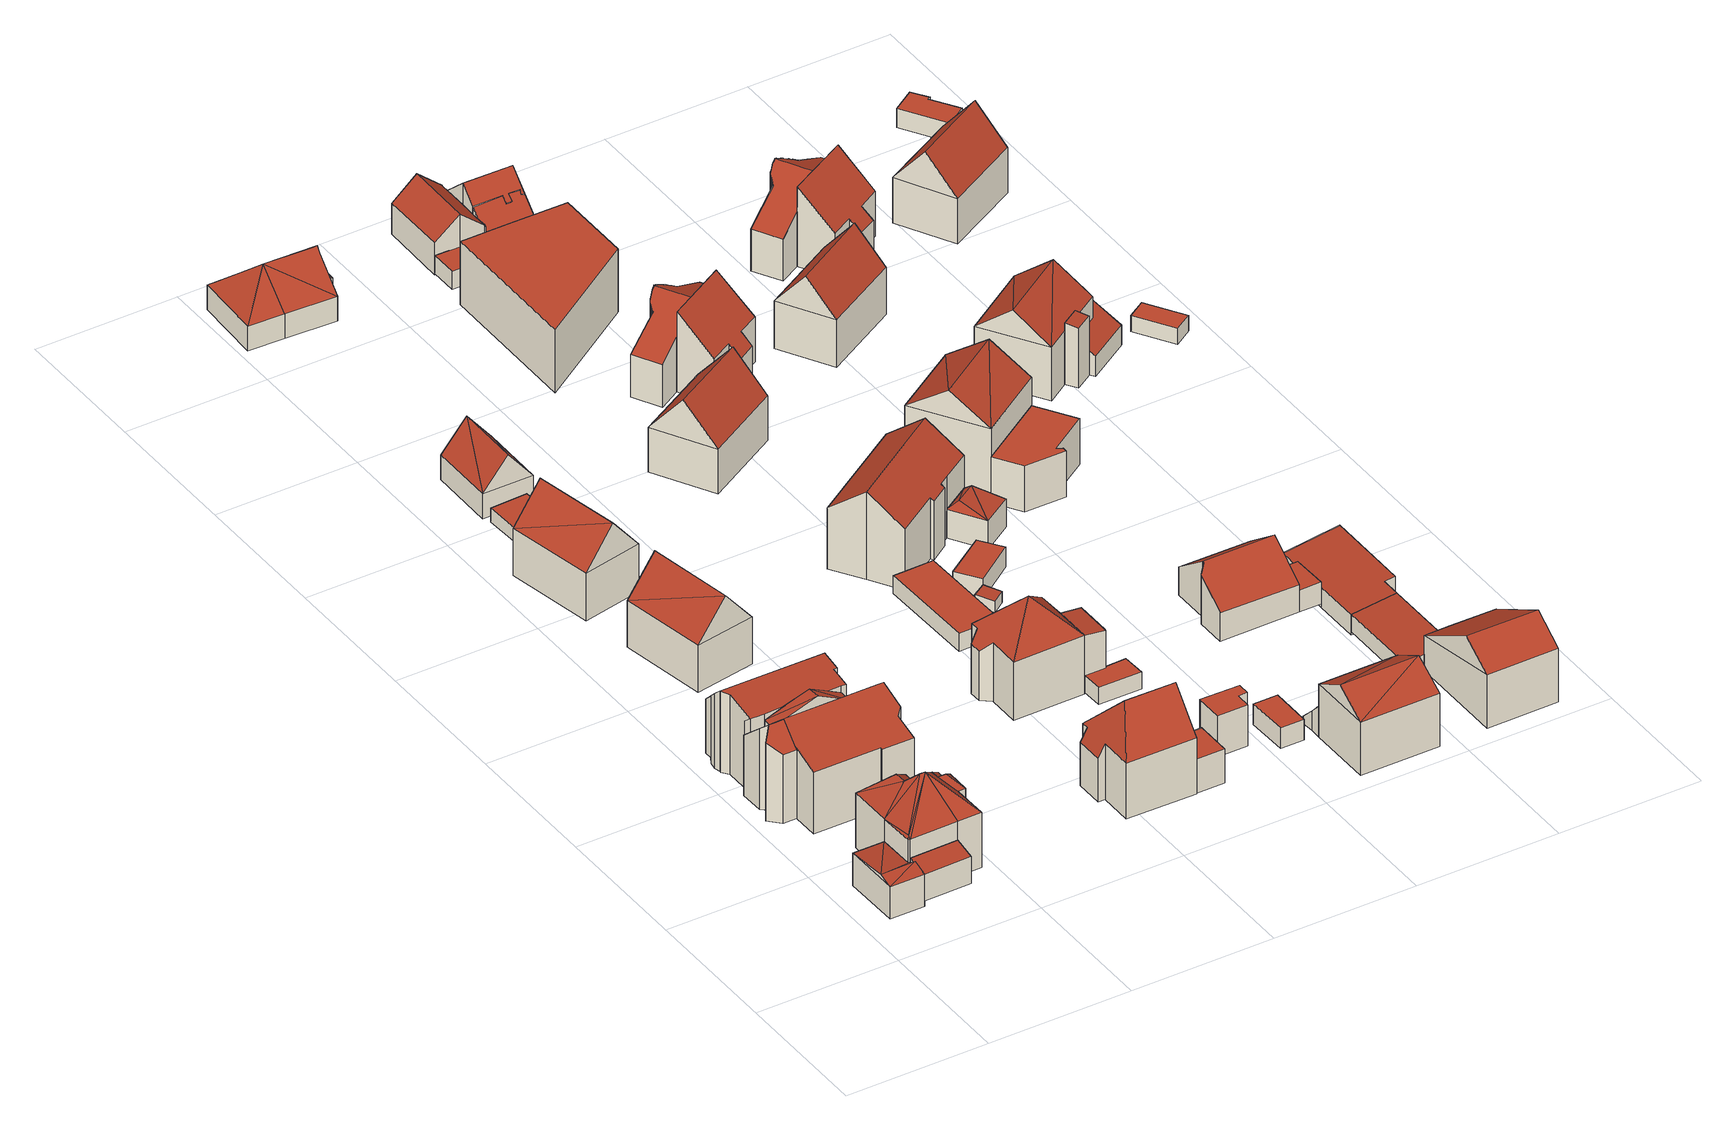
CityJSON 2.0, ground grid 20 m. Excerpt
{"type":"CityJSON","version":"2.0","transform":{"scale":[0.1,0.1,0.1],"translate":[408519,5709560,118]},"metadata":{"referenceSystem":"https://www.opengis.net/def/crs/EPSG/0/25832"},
"CityObjects":{
"building1":{"type":"Building","attributes":{"Gemeindeschluessel":"05978036","Geometrietyp2DReferenz":"3000","function":"51009_1610","roofType":"2100","measuredHeight":4.51},"geometry":[{"type":"MultiSurface","lod":"2","boundaries":[[[0,1,2,3]],[[1,4,5,2]],[[4,6,7,5]],[[6,0,3,7]],[[6,4,1,0]],[[3,2,5,7]]],"semantics":{"surfaces":[{"type":"WallSurface"},{"type":"RoofSurface"},{"type":"GroundSurface"}],"values":[0,0,0,0,1,2]}}]},
"building2":{"type":"Building","attributes":{"Gemeindeschluessel":"05978036","Geometrietyp2DReferenz":"3000","function":"31001_1000"},"children":["building2-1","building2-2"]},
"building2-1":{"type":"BuildingPart","attributes":{"roofType":"5000","measuredHeight":5.38},"parents":["building2"],"geometry":[{"type":"MultiSurface","lod":"2","boundaries":[[[8,9,10,11]],[[12,4,13,14]],[[4,15,16,13]],[[15,8,11,16]],[[17,15,4]],[[15,17,18]],[[19,17,12]],[[19,18,17]],[[9,18,19]],[[18,9,8]],[[4,12,17]],[[8,15,18]],[[11,10,20,14,13,16]],[[20,10,9,19]],[[14,20,19,12]]],"semantics":{"surfaces":[{"type":"WallSurface"},{"type":"RoofSurface"},{"type":"GroundSurface"},{"type":"ClosureSurface"}],"values":[0,0,0,0,1,1,1,1,1,1,0,0,2,3,3]}}]},
"building2-2":{"type":"BuildingPart","attributes":{"roofType":"5000","measuredHeight":12.9},"parents":["building2"],"geometry":[{"type":"MultiSurface","lod":"2","boundaries":[[[21,22,23,10,9]],[[22,24,25,23]],[[24,26,27,25]],[[26,28,29,27]],[[28,30,31,29]],[[30,32,33,31]],[[32,34,35,33]],[[34,36,37,35]],[[36,38,39,37]],[[38,40,41,39]],[[40,42,12,14,41]],[[43,44,45]],[[42,44,43]],[[40,44,42]],[[44,40,38]],[[46,44,38,36]],[[47,48,49,46,36,34]],[[47,34,32]],[[48,47,32,30]],[[49,48,30,28]],[[50,45,44,46,49,28,26]],[[51,50,26,24]],[[51,24,22]],[[22,50,51]],[[21,50,22]],[[21,45,50]],[[21,43,45]],[[43,21,52]],[[43,52,42]],[[20,10,23,25,27,29,31,33,35,37,39,41,14]],[[9,19,52,21]],[[9,10,20,19]],[[19,12,42,52]],[[19,20,14,12]]],"semantics":{"surfaces":[{"type":"WallSurface"},{"type":"RoofSurface"},{"type":"GroundSurface"},{"type":"ClosureSurface"}],"values":[0,0,0,0,0,0,0,0,0,0,0,1,1,1,1,1,1,1,1,1,1,1,1,1,1,1,1,1,1,2,0,3,0,3]}}]},
"building3":{"type":"Building","attributes":{"Gemeindeschluessel":"05978036","Geometrietyp2DReferenz":"3000","function":"31001_1000"},"children":["building3-1","building3-2","building3-3","building3-4"]},
"building3-1":{"type":"BuildingPart","attributes":{"roofType":"3100","measuredHeight":11.84},"parents":["building3"],"geometry":[{"type":"MultiSurface","lod":"2","boundaries":[[[53,54,55,56]],[[54,57,55]],[[58,59,60,61,62]],[[59,63,64,60]],[[63,65,66,64]],[[65,67,68,66]],[[67,69,70,68]],[[69,71,72,70]],[[71,73,74,72]],[[73,75,76,74]],[[75,77,78,76]],[[77,79,80,78]],[[79,81,82,80]],[[81,83,84,82]],[[83,85,86,84]],[[85,87,88,86]],[[87,89,90,88]],[[89,91,92,90]],[[91,93,94,92]],[[93,53,56,94]],[[89,87,85,83,81,79,77,75,73,71,69,67]],[[67,65,63,59,58,95,96,97,54,53,93,91,89]],[[56,55,98,61,60,64,66,68,70,72,74,76,78,80,82,84,86,88,90,92,94]],[[99,96,95]],[[97,57,54]],[[99,100,98,55,57]],[[99,57,97,96]],[[62,100,99,95,58]],[[61,98,100,62]]],"semantics":{"surfaces":[{"type":"WallSurface"},{"type":"RoofSurface"},{"type":"GroundSurface"},{"type":"ClosureSurface"}],"values":[0,0,0,0,0,0,0,0,0,0,0,0,0,0,0,0,0,0,0,0,1,1,2,0,0,3,3,0,3]}}]},
"building3-2":{"type":"BuildingPart","attributes":{"roofType":"5000","measuredHeight":12.72},"parents":["building3"],"geometry":[{"type":"MultiSurface","lod":"2","boundaries":[[[101,102,103,104]],[[102,105,106,103]],[[105,107,108,106]],[[107,109,110,108]],[[109,111,112,110]],[[102,101,113,114,115,105]],[[114,116,117,118,119,100,62,111,109,107,115]],[[107,105,115]],[[112,61,98,120,121,104,103,106,108,110]],[[61,112,111,62]],[[98,61,62,100]],[[104,121,122,101]],[[121,120,123,122]],[[120,98,100,123]],[[114,113,116]],[[118,124,119]],[[116,113,101,122,117]],[[117,122,123,124,118]],[[119,124,123,100]]],"semantics":{"surfaces":[{"type":"WallSurface"},{"type":"RoofSurface"},{"type":"GroundSurface"},{"type":"ClosureSurface"}],"values":[0,0,0,0,0,1,1,0,2,0,3,3,3,3,0,0,3,3,3]}}]},
"building3-3":{"type":"BuildingPart","attributes":{"roofType":"3100","measuredHeight":11.73},"parents":["building3"],"geometry":[{"type":"MultiSurface","lod":"2","boundaries":[[[125,126,127,128]],[[126,129,130,127]],[[129,131,132,130]],[[131,133,134,132]],[[133,135,136,134]],[[135,137,138,136]],[[137,139,140,138]],[[139,141,101,104,140]],[[142,125,128,143,144]],[[145,116,113,141,139,137,135,133,131,129,126]],[[126,125,142,146,147,148,145]],[[128,127,130,132,134,136,138,140,104,121,120,143]],[[117,116,145]],[[113,101,141]],[[121,104,101,122]],[[122,101,113,116,117]],[[148,118,117,145]],[[123,120,121,122]],[[118,124,123,122,117]],[[142,144,146]],[[147,124,118,148]],[[144,143,120,123,124]],[[144,124,147,146]]],"semantics":{"surfaces":[{"type":"WallSurface"},{"type":"RoofSurface"},{"type":"GroundSurface"},{"type":"ClosureSurface"}],"values":[0,0,0,0,0,0,0,0,0,1,1,2,0,0,3,3,0,3,3,0,0,3,3]}}]},
"building3-4":{"type":"BuildingPart","attributes":{"roofType":"3100","measuredHeight":12.15},"parents":["building3"],"geometry":[{"type":"MultiSurface","lod":"2","boundaries":[[[57,144,143,55]],[[144,57,97,149]],[[149,150,146,144]],[[149,96,99,150]],[[150,99,119,124,147]],[[143,120,98,55]],[[120,143,144,124,123]],[[100,119,99]],[[120,123,100,98]],[[100,123,124,119]],[[55,98,100,99,57]],[[149,97,96]],[[96,97,57,99]],[[146,150,147]],[[144,146,147,124]]],"semantics":{"surfaces":[{"type":"WallSurface"},{"type":"RoofSurface"},{"type":"GroundSurface"},{"type":"ClosureSurface"}],"values":[0,1,1,1,1,2,3,0,3,3,3,0,3,0,3]}}]},
"building4":{"type":"Building","attributes":{"Gemeindeschluessel":"05978036","Geometrietyp2DReferenz":"3000","function":"31001_1000","roofType":"3100","measuredHeight":12.02},"geometry":[{"type":"MultiSurface","lod":"2","boundaries":[[[151,152,153,154]],[[152,155,156,153]],[[155,157,158,156]],[[157,151,154,158]],[[155,152,159]],[[151,157,160]],[[160,152,151]],[[152,160,159]],[[157,159,160]],[[159,157,155]],[[154,153,156,158]]],"semantics":{"surfaces":[{"type":"WallSurface"},{"type":"RoofSurface"},{"type":"GroundSurface"}],"values":[0,0,0,0,0,0,1,1,1,1,2]}}]},
"building5":{"type":"Building","attributes":{"Gemeindeschluessel":"05978036","Geometrietyp2DReferenz":"3000","function":"31001_1000","roofType":"3100","measuredHeight":12.16},"geometry":[{"type":"MultiSurface","lod":"2","boundaries":[[[161,162,163,164]],[[162,165,166,163]],[[165,167,168,166]],[[167,161,164,168]],[[165,162,169]],[[161,167,170]],[[170,162,161]],[[162,170,169]],[[167,169,170]],[[169,167,165]],[[164,163,166,168]]],"semantics":{"surfaces":[{"type":"WallSurface"},{"type":"RoofSurface"},{"type":"GroundSurface"}],"values":[0,0,0,0,0,0,1,1,1,1,2]}}]},
"building6":{"type":"Building","attributes":{"Gemeindeschluessel":"05978036","Geometrietyp2DReferenz":"3000","function":"31001_2460","roofType":"1000","measuredHeight":2.05},"geometry":[{"type":"MultiSurface","lod":"2","boundaries":[[[171,172,173,174]],[[172,175,176,173]],[[175,177,178,176]],[[177,171,174,178]],[[177,175,172,171]],[[174,173,176,178]]],"semantics":{"surfaces":[{"type":"WallSurface"},{"type":"RoofSurface"},{"type":"GroundSurface"}],"values":[0,0,0,0,1,2]}}]},
"building7":{"type":"Building","attributes":{"Gemeindeschluessel":"05978036","Geometrietyp2DReferenz":"3000","function":"31001_1000","roofType":"3100","measuredHeight":7.94},"geometry":[{"type":"MultiSurface","lod":"2","boundaries":[[[179,180,181,182]],[[180,183,184,181]],[[183,185,186,184]],[[185,179,182,186]],[[183,180,187]],[[179,185,188]],[[187,179,188]],[[179,187,180]],[[183,188,185]],[[188,183,187]],[[182,181,184,186]]],"semantics":{"surfaces":[{"type":"WallSurface"},{"type":"RoofSurface"},{"type":"GroundSurface"}],"values":[0,0,0,0,0,0,1,1,1,1,2]}}]},
"building8":{"type":"Building","attributes":{"Gemeindeschluessel":"05978036","Geometrietyp2DReferenz":"3000","function":"31001_1000"},"children":["building8-1","building8-2"]},
"building8-1":{"type":"BuildingPart","attributes":{"roofType":"5000","measuredHeight":1.17},"parents":["building8"],"geometry":[{"type":"MultiSurface","lod":"2","boundaries":[[[189,190,191,192]],[[190,193,194,191]],[[195,189,192,196]],[[193,190,197]],[[190,189,198,197]],[[189,195,198]],[[195,193,197,198]],[[192,191,194,196]],[[196,194,193,195]]],"semantics":{"surfaces":[{"type":"WallSurface"},{"type":"RoofSurface"},{"type":"GroundSurface"},{"type":"ClosureSurface"}],"values":[0,0,0,1,1,1,1,2,3]}}]},
"building8-2":{"type":"BuildingPart","attributes":{"roofType":"5000","measuredHeight":13.32},"parents":["building8"],"geometry":[{"type":"MultiSurface","lod":"2","boundaries":[[[199,194,193]],[[199,200,201,194]],[[200,202,203,201]],[[202,204,205,203]],[[204,206,207,205]],[[206,208,209,207]],[[208,210,211,209]],[[210,212,213,211]],[[212,214,215,213]],[[214,216,217,215]],[[216,218,219,217]],[[218,220,221,219]],[[220,222,223,221]],[[222,224,225,223]],[[224,226,227,225]],[[226,228,229,227]],[[228,230,195,196,229]],[[224,222,220,218,216,214,231]],[[214,212,210,208,231]],[[208,206,204,202,200,199,230,228,226,224,231]],[[196,194,201,203,205,207,209,211,213,215,217,219,221,223,225,227,229]],[[193,195,230,199]],[[193,194,196,195]]],"semantics":{"surfaces":[{"type":"WallSurface"},{"type":"RoofSurface"},{"type":"GroundSurface"},{"type":"ClosureSurface"}],"values":[0,0,0,0,0,0,0,0,0,0,0,0,0,0,0,0,0,1,1,1,2,0,3]}}]},
"building9":{"type":"Building","attributes":{"Gemeindeschluessel":"05978036","Geometrietyp2DReferenz":"3000","function":"31001_1000"},"children":["building9-1","building9-2"]},
"building9-1":{"type":"BuildingPart","attributes":{"roofType":"1000","measuredHeight":3.18},"parents":["building9"],"geometry":[{"type":"MultiSurface","lod":"2","boundaries":[[[232,233,234,235]],[[236,237,238,239]],[[237,232,235,238]],[[237,236,233,232]],[[235,234,239,238]],[[239,234,233,236]]],"semantics":{"surfaces":[{"type":"WallSurface"},{"type":"RoofSurface"},{"type":"GroundSurface"},{"type":"ClosureSurface"}],"values":[0,0,0,1,2,3]}}]},
"building9-2":{"type":"BuildingPart","attributes":{"roofType":"5000","measuredHeight":7.99},"parents":["building9"],"geometry":[{"type":"MultiSurface","lod":"2","boundaries":[[[240,241,242,243]],[[241,244,245,242]],[[244,246,247,245]],[[246,248,249,247]],[[248,250,251,249]],[[250,252,236,239,251]],[[253,254,255,234,233]],[[254,240,243,255]],[[256,257,250,248,258,259]],[[258,248,246]],[[258,246,244]],[[259,258,244,241]],[[254,260,256,259]],[[259,240,254]],[[240,259,241]],[[252,257,256,260,253]],[[253,260,254]],[[250,257,252]],[[243,242,245,247,249,251,239,234,255]],[[233,236,252,253]],[[233,234,239,236]]],"semantics":{"surfaces":[{"type":"WallSurface"},{"type":"RoofSurface"},{"type":"GroundSurface"},{"type":"ClosureSurface"}],"values":[0,0,0,0,0,0,0,0,1,1,1,1,1,1,1,0,0,0,2,0,3]}}]},
"building10":{"type":"Building","attributes":{"Gemeindeschluessel":"05978036","Geometrietyp2DReferenz":"3000","function":"31001_2460","roofType":"1000","measuredHeight":5.03},"geometry":[{"type":"MultiSurface","lod":"2","boundaries":[[[261,262,263,264]],[[262,265,266,263]],[[265,267,268,266]],[[267,269,270,268]],[[269,261,264,270]],[[269,267,265,262,261]],[[264,263,266,268,270]]],"semantics":{"surfaces":[{"type":"WallSurface"},{"type":"RoofSurface"},{"type":"GroundSurface"}],"values":[0,0,0,0,0,1,2]}}]},
"building11":{"type":"Building","attributes":{"Gemeindeschluessel":"05978036","Geometrietyp2DReferenz":"3000","function":"31001_1000"},"children":["building11-1","building11-2"]},
"building11-1":{"type":"BuildingPart","attributes":{"roofType":"2100","measuredHeight":8.48},"parents":["building11"],"geometry":[{"type":"MultiSurface","lod":"2","boundaries":[[[271,272,273,274]],[[272,275,276,273]],[[275,277,278,276]],[[277,279,280,278]],[[277,275,272,271,279]],[[280,274,273,276,278]],[[274,280,279,271]]],"semantics":{"surfaces":[{"type":"WallSurface"},{"type":"RoofSurface"},{"type":"GroundSurface"},{"type":"ClosureSurface"}],"values":[0,0,0,0,1,2,3]}}]},
"building11-2":{"type":"BuildingPart","attributes":{"roofType":"4000","measuredHeight":13.41},"parents":["building11"],"geometry":[{"type":"MultiSurface","lod":"2","boundaries":[[[281,282,283,284]],[[282,285,286,283]],[[285,287,288,286]],[[287,289,290,288]],[[289,291,292,290]],[[291,293,294,292]],[[293,295,296,294]],[[295,297,298,296]],[[297,299,300,298]],[[299,271,274,300]],[[301,302,280,279]],[[301,281,284,302]],[[289,287,285,282,281,301,303]],[[299,297,295,293,291,289,303]],[[279,271,299,303]],[[301,279,303]],[[284,283,286,288,290,292,294,296,298,300,274,280,302]],[[279,280,274,271]]],"semantics":{"surfaces":[{"type":"WallSurface"},{"type":"RoofSurface"},{"type":"GroundSurface"},{"type":"ClosureSurface"}],"values":[0,0,0,0,0,0,0,0,0,0,0,0,1,1,1,1,2,3]}}]},
"building12":{"type":"Building","attributes":{"Gemeindeschluessel":"05978036","Geometrietyp2DReferenz":"3000","function":"31001_2460","roofType":"1000","measuredHeight":2.65},"geometry":[{"type":"MultiSurface","lod":"2","boundaries":[[[304,305,306,307]],[[305,308,309,306]],[[308,310,311,309]],[[310,312,313,311]],[[312,304,307,313]],[[312,310,308,305,304]],[[307,306,309,311,313]]],"semantics":{"surfaces":[{"type":"WallSurface"},{"type":"RoofSurface"},{"type":"GroundSurface"}],"values":[0,0,0,0,0,1,2]}}]},
"building13":{"type":"Building","attributes":{"Gemeindeschluessel":"05978036","Geometrietyp2DReferenz":"3000","function":"31001_2460","roofType":"1000","measuredHeight":2.51},"geometry":[{"type":"MultiSurface","lod":"2","boundaries":[[[314,315,316,317]],[[315,318,319,316]],[[318,320,321,319]],[[320,322,323,321]],[[322,324,325,323]],[[324,314,317,325]],[[324,322,320,318,315,314]],[[317,316,319,321,323,325]]],"semantics":{"surfaces":[{"type":"WallSurface"},{"type":"RoofSurface"},{"type":"GroundSurface"}],"values":[0,0,0,0,0,0,1,2]}}]},
"building14":{"type":"Building","attributes":{"Gemeindeschluessel":"05978036","Geometrietyp2DReferenz":"3000","function":"31001_9998","roofType":"9999","measuredHeight":6},"geometry":[{"type":"MultiSurface","lod":"2","boundaries":[[[326,327,328,329,330,331]],[[331,330,332,333]],[[330,329,334,332]],[[329,328,335,334]],[[328,327,336,335]],[[327,326,337,336]],[[326,331,333,337]],[[333,332,334,335,336,337]]],"semantics":{"surfaces":[{"type":"RoofSurface"},{"type":"WallSurface"},{"type":"GroundSurface"}],"values":[0,1,1,1,1,1,1,2]}}]},
"building15":{"type":"Building","attributes":{"Gemeindeschluessel":"05978036","Geometrietyp2DReferenz":"3000","function":"31001_1000","roofType":"3100","measuredHeight":12.14},"geometry":[{"type":"MultiSurface","lod":"2","boundaries":[[[338,339,340,341]],[[339,342,343,340]],[[342,344,345,343]],[[344,338,341,345]],[[342,339,346]],[[338,344,347]],[[339,338,347,346]],[[344,342,346,347]],[[341,340,343,345]]],"semantics":{"surfaces":[{"type":"WallSurface"},{"type":"RoofSurface"},{"type":"GroundSurface"}],"values":[0,0,0,0,0,0,1,1,2]}}]},
"building16":{"type":"Building","attributes":{"Gemeindeschluessel":"05978036","Geometrietyp2DReferenz":"3000","function":"31001_9998","roofType":"2100","measuredHeight":1.99},"geometry":[{"type":"MultiSurface","lod":"2","boundaries":[[[348,349,350,351]],[[349,352,353,350]],[[352,354,355,353]],[[354,348,351,355]],[[354,352,349,348]],[[351,350,353,355]]],"semantics":{"surfaces":[{"type":"WallSurface"},{"type":"RoofSurface"},{"type":"GroundSurface"}],"values":[0,0,0,0,1,2]}}]},
"building17":{"type":"Building","attributes":{"Gemeindeschluessel":"05978036","Geometrietyp2DReferenz":"3000","function":"31001_2460","roofType":"1000","measuredHeight":2.97},"geometry":[{"type":"MultiSurface","lod":"2","boundaries":[[[356,357,358,359]],[[357,360,361,358]],[[360,362,363,361]],[[362,356,359,363]],[[362,360,357,356]],[[359,358,361,363]]],"semantics":{"surfaces":[{"type":"WallSurface"},{"type":"RoofSurface"},{"type":"GroundSurface"}],"values":[0,0,0,0,1,2]}}]},
"building18":{"type":"Building","attributes":{"Gemeindeschluessel":"05978036","Geometrietyp2DReferenz":"3000","function":"31001_9998","roofType":"1000","measuredHeight":2.94},"geometry":[{"type":"MultiSurface","lod":"2","boundaries":[[[364,365,366,367]],[[365,368,369,366]],[[368,370,371,369]],[[370,364,367,371]],[[370,368,365,364]],[[367,366,369,371]]],"semantics":{"surfaces":[{"type":"WallSurface"},{"type":"RoofSurface"},{"type":"GroundSurface"}],"values":[0,0,0,0,1,2]}}]},
"building19":{"type":"Building","attributes":{"Gemeindeschluessel":"05978036","Geometrietyp2DReferenz":"3000","function":"31001_1000"},"children":["building19-1","building19-2"]},
"building19-1":{"type":"BuildingPart","attributes":{"roofType":"5000","measuredHeight":4.8},"parents":["building19"],"geometry":[{"type":"MultiSurface","lod":"2","boundaries":[[[372,373,374,375]],[[373,376,377,374]],[[378,372,375,379]],[[376,373,380]],[[372,378,381]],[[381,373,372]],[[373,381,380]],[[378,380,381]],[[380,378,376]],[[375,374,377,379]],[[379,377,376,378]]],"semantics":{"surfaces":[{"type":"WallSurface"},{"type":"RoofSurface"},{"type":"GroundSurface"},{"type":"ClosureSurface"}],"values":[0,0,0,1,0,1,1,1,1,2,3]}}]},
"building19-2":{"type":"BuildingPart","attributes":{"roofType":"3100","measuredHeight":12.83},"parents":["building19"],"geometry":[{"type":"MultiSurface","lod":"2","boundaries":[[[382,383,384,385]],[[383,386,387,384]],[[386,388,389,387]],[[388,390,391,389]],[[390,392,393,391]],[[392,394,395,393]],[[394,396,397,395]],[[396,398,399,397]],[[398,400,378,379,399]],[[401,382,385,377,376]],[[398,396,394,392]],[[392,390,388,386,383,382,401,400,398]],[[385,384,387,389,391,393,395,397,399,379,377]],[[376,378,400,401]],[[376,377,379,378]]],"semantics":{"surfaces":[{"type":"WallSurface"},{"type":"RoofSurface"},{"type":"GroundSurface"},{"type":"ClosureSurface"}],"values":[0,0,0,0,0,0,0,0,0,0,1,1,2,0,3]}}]},
"building20":{"type":"Building","attributes":{"Gemeindeschluessel":"05978036","Geometrietyp2DReferenz":"3000","function":"31001_1000","roofType":"1000","measuredHeight":9.2},"geometry":[{"type":"MultiSurface","lod":"2","boundaries":[[[402,403,404,405]],[[403,406,407,404]],[[406,408,409,407]],[[408,410,411,409]],[[410,402,405,411]],[[410,408,406,403,402]],[[405,404,407,409,411]]],"semantics":{"surfaces":[{"type":"WallSurface"},{"type":"RoofSurface"},{"type":"GroundSurface"}],"values":[0,0,0,0,0,1,2]}}]},
"building21":{"type":"Building","attributes":{"Gemeindeschluessel":"05978036","Geometrietyp2DReferenz":"3000","function":"31001_1000"},"children":["building21-1","building21-2"]},
"building21-1":{"type":"BuildingPart","attributes":{"roofType":"2100","measuredHeight":4.56},"parents":["building21"],"geometry":[{"type":"MultiSurface","lod":"2","boundaries":[[[412,413,414,415]],[[413,416,417,414]],[[416,418,419,417]],[[418,420,421,419]],[[420,422,423,421]],[[422,420,418,416,413,412]],[[415,414,417,419,421,423]],[[415,423,422,412]]],"semantics":{"surfaces":[{"type":"WallSurface"},{"type":"RoofSurface"},{"type":"GroundSurface"},{"type":"ClosureSurface"}],"values":[0,0,0,0,0,1,2,3]}}]},
"building21-2":{"type":"BuildingPart","attributes":{"roofType":"3100","measuredHeight":10.4},"parents":["building21"],"geometry":[{"type":"MultiSurface","lod":"2","boundaries":[[[424,425,412,415,426]],[[427,428,429,423,422]],[[428,430,431,429]],[[430,424,426,431]],[[432,424,430]],[[424,432,433]],[[428,433,432]],[[433,428,427,425]],[[428,432,430]],[[424,433,425]],[[426,415,423,429,431]],[[422,412,425,427]],[[422,423,415,412]]],"semantics":{"surfaces":[{"type":"WallSurface"},{"type":"RoofSurface"},{"type":"GroundSurface"},{"type":"ClosureSurface"}],"values":[0,0,0,0,1,1,1,1,0,0,2,0,3]}}]},
"building22":{"type":"Building","attributes":{"Gemeindeschluessel":"05978036","Geometrietyp2DReferenz":"3000","function":"31001_2460","roofType":"1000","measuredHeight":2.59},"geometry":[{"type":"MultiSurface","lod":"2","boundaries":[[[434,435,436,437]],[[435,438,439,436]],[[438,440,441,439]],[[440,434,437,441]],[[440,438,435,434]],[[437,436,439,441]]],"semantics":{"surfaces":[{"type":"WallSurface"},{"type":"RoofSurface"},{"type":"GroundSurface"}],"values":[0,0,0,0,1,2]}}]},
"building23":{"type":"Building","attributes":{"Gemeindeschluessel":"05978036","Geometrietyp2DReferenz":"3000","function":"31001_1000"},"children":["building23-1","building23-2"]},
"building23-1":{"type":"BuildingPart","attributes":{"roofType":"2100","measuredHeight":11.68},"parents":["building23"],"geometry":[{"type":"MultiSurface","lod":"2","boundaries":[[[442,443,444,445,446]],[[443,447,448,444]],[[447,449,450,448]],[[449,451,452,450]],[[451,453,454,452]],[[453,455,456,454]],[[455,457,458,459,456]],[[455,453,451,449,447,443,442,457]],[[459,460,445,444,448,450,452,454,456]],[[442,446,461,458,457]],[[446,445,460,461]],[[461,460,459,458]]],"semantics":{"surfaces":[{"type":"WallSurface"},{"type":"RoofSurface"},{"type":"GroundSurface"},{"type":"ClosureSurface"}],"values":[0,0,0,0,0,0,0,1,2,0,3,3]}}]},
"building23-2":{"type":"BuildingPart","attributes":{"roofType":"3100","measuredHeight":10.49},"parents":["building23"],"geometry":[{"type":"MultiSurface","lod":"2","boundaries":[[[462,463,464,465]],[[463,466,467,464]],[[466,468,469,467]],[[468,470,471,469]],[[470,472,473,471]],[[472,474,475,473]],[[474,476,477,475]],[[476,478,479,477]],[[478,480,481,479]],[[480,482,483,481]],[[482,484,485,483]],[[484,486,487,485]],[[486,488,489,487]],[[488,490,491,489]],[[490,492,493,491]],[[492,494,495,493]],[[494,496,497,495]],[[496,498,499,497]],[[498,500,501,499]],[[500,502,503,501]],[[502,504,505,503]],[[504,506,507,505]],[[506,508,509,507]],[[508,510,511,509]],[[510,512,513,511]],[[512,514,515,513]],[[514,516,517,515]],[[516,518,519,517]],[[518,520,521,519]],[[520,446,445,521]],[[458,522,523,459]],[[522,462,465,523]],[[461,446,520,518,516,514,512,510,508,506,504,502,500,498,496,494,492,490]],[[490,488,486,484,482,480,478,476,474,472,470,468,466,463,462,522,458,461]],[[465,464,467,469,471,473,475,477,479,481,483,485,487,489,491,493,495,497,499,501,503,505,507,509,511,513,515,517,519,521,445,460,459,523]],[[460,445,446,461]],[[458,459,460,461]]],"semantics":{"surfaces":[{"type":"WallSurface"},{"type":"RoofSurface"},{"type":"GroundSurface"},{"type":"ClosureSurface"}],"values":[0,0,0,0,0,0,0,0,0,0,0,0,0,0,0,0,0,0,0,0,0,0,0,0,0,0,0,0,0,0,0,0,1,1,2,3,3]}}]},
"building24":{"type":"Building","attributes":{"Gemeindeschluessel":"05978036","Geometrietyp2DReferenz":"3000","function":"31001_1000"},"children":["building24-1","building24-2"]},
"building24-1":{"type":"BuildingPart","attributes":{"roofType":"3100","measuredHeight":7.49},"parents":["building24"],"geometry":[{"type":"MultiSurface","lod":"2","boundaries":[[[524,525,526,527]],[[525,528,529,526]],[[528,530,531,529]],[[530,532,533,531]],[[532,534,535,533]],[[534,536,537,535]],[[536,538,539,537]],[[538,540,541,539]],[[540,542,543,541]],[[542,544,545,546,543]],[[540,538,536,534]],[[534,532,530,528,525,524,547,548,544,542,540]],[[527,526,529,531,533,535,537,539,541,543,546,549]],[[545,544,548]],[[527,549,547,524]],[[549,546,545,548,547]]],"semantics":{"surfaces":[{"type":"WallSurface"},{"type":"RoofSurface"},{"type":"GroundSurface"},{"type":"ClosureSurface"}],"values":[0,0,0,0,0,0,0,0,0,0,1,1,2,0,3,3]}}]},
"building24-2":{"type":"BuildingPart","attributes":{"roofType":"3100","measuredHeight":7.68},"parents":["building24"],"geometry":[{"type":"MultiSurface","lod":"2","boundaries":[[[550,551,552,553]],[[551,554,555,552]],[[554,556,557,555]],[[556,558,559,557]],[[558,560,524,527,559]],[[545,561,562,546]],[[561,563,564,562]],[[563,565,566,564]],[[565,567,568,566]],[[567,550,553,568]],[[563,561,545,548,569]],[[569,560,558,556,554,551,550,567,565,563]],[[553,552,555,557,559,527,549,546,562,564,566,568]],[[547,524,560,569]],[[549,527,524,547]],[[548,547,569]],[[549,547,548,545,546]]],"semantics":{"surfaces":[{"type":"WallSurface"},{"type":"RoofSurface"},{"type":"GroundSurface"},{"type":"ClosureSurface"}],"values":[0,0,0,0,0,0,0,0,0,0,1,1,2,0,3,0,3]}}]},
"building25":{"type":"Building","attributes":{"Gemeindeschluessel":"05978036","Geometrietyp2DReferenz":"3000","function":"51009_1610","roofType":"2100","measuredHeight":5.22},"geometry":[{"type":"MultiSurface","lod":"2","boundaries":[[[560,558,570,571]],[[558,556,572,570]],[[556,554,573,572]],[[554,551,574,573]],[[551,550,575,574]],[[550,567,576,575]],[[567,565,577,576]],[[565,578,579,577]],[[578,580,581,579]],[[580,582,583,581]],[[582,584,585,583]],[[584,560,571,585]],[[584,582,580,578,565,567,550,551,554,556,558,560]],[[571,570,572,573,574,575,576,577,579,581,583,585]]],"semantics":{"surfaces":[{"type":"WallSurface"},{"type":"RoofSurface"},{"type":"GroundSurface"}],"values":[0,0,0,0,0,0,0,0,0,0,0,0,1,2]}}]},
"building26":{"type":"Building","attributes":{"Gemeindeschluessel":"05978036","Geometrietyp2DReferenz":"3000","function":"31001_1000"},"children":["building26-1","building26-2"]},
"building26-1":{"type":"BuildingPart","attributes":{"roofType":"3100","measuredHeight":8.08},"parents":["building26"],"geometry":[{"type":"MultiSurface","lod":"2","boundaries":[[[586,587,588,589,590]],[[591,592,593,594,595]],[[592,596,597,593]],[[596,598,599,597]],[[598,600,601,599]],[[600,602,603,601]],[[602,604,605,603]],[[604,586,590,605]],[[600,598,596,592,591,587,586]],[[586,604,602,600]],[[590,589,594,593,597,599,601,603,605]],[[591,595,588,587]],[[595,594,589,588]]],"semantics":{"surfaces":[{"type":"WallSurface"},{"type":"RoofSurface"},{"type":"GroundSurface"},{"type":"ClosureSurface"}],"values":[0,0,0,0,0,0,0,0,1,1,2,0,3]}}]},
"building26-2":{"type":"BuildingPart","attributes":{"roofType":"1000","measuredHeight":3.25},"parents":["building26"],"geometry":[{"type":"MultiSurface","lod":"2","boundaries":[[[606,607,608,609]],[[607,595,594,608]],[[588,606,609,589]],[[588,595,607,606]],[[609,608,594,589]],[[589,594,595,588]]],"semantics":{"surfaces":[{"type":"WallSurface"},{"type":"RoofSurface"},{"type":"GroundSurface"},{"type":"ClosureSurface"}],"values":[0,0,0,1,2,3]}}]},
"building27":{"type":"Building","attributes":{"Gemeindeschluessel":"05978036","Geometrietyp2DReferenz":"3000","function":"31001_1000"},"children":["building27-1","building27-2"]},
"building27-1":{"type":"BuildingPart","attributes":{"roofType":"1000","measuredHeight":6.65},"parents":["building27"],"geometry":[{"type":"MultiSurface","lod":"2","boundaries":[[[610,611,612,613]],[[611,614,615,612]],[[614,616,617,615]],[[616,618,619,617]],[[618,620,621,619]],[[620,622,623,621]],[[622,620,618,616,614,611,610]],[[613,612,615,617,619,621,623]],[[613,623,622,610]]],"semantics":{"surfaces":[{"type":"WallSurface"},{"type":"RoofSurface"},{"type":"GroundSurface"},{"type":"ClosureSurface"}],"values":[0,0,0,0,0,0,1,2,3]}}]},
"building27-2":{"type":"BuildingPart","attributes":{"roofType":"3100","measuredHeight":14.68},"parents":["building27"],"geometry":[{"type":"MultiSurface","lod":"2","boundaries":[[[624,625,626,627]],[[625,628,610,613,626]],[[629,624,627,623,622]],[[628,625,630]],[[624,629,631]],[[625,631,630]],[[631,625,624]],[[630,629,628]],[[629,630,631]],[[627,626,613,623]],[[622,610,628,629]],[[622,623,613,610]]],"semantics":{"surfaces":[{"type":"WallSurface"},{"type":"RoofSurface"},{"type":"GroundSurface"},{"type":"ClosureSurface"}],"values":[0,0,0,0,0,1,1,1,1,2,0,3]}}]},
"building28":{"type":"Building","attributes":{"Gemeindeschluessel":"05978036","Geometrietyp2DReferenz":"3000","function":"31001_2000","roofType":"2100","measuredHeight":3.15},"geometry":[{"type":"MultiSurface","lod":"2","boundaries":[[[632,633,634,635]],[[633,636,637,634]],[[636,638,639,637]],[[638,640,641,639]],[[640,632,635,641]],[[640,638,636,633,632]],[[635,634,637,639,641]]],"semantics":{"surfaces":[{"type":"WallSurface"},{"type":"RoofSurface"},{"type":"GroundSurface"}],"values":[0,0,0,0,0,1,2]}}]},
"building29":{"type":"Building","attributes":{"Gemeindeschluessel":"05978036","Geometrietyp2DReferenz":"3000","function":"31001_1000","roofType":"3100","measuredHeight":10.57},"geometry":[{"type":"MultiSurface","lod":"2","boundaries":[[[642,643,644,645]],[[643,646,647,644]],[[646,648,649,647]],[[648,650,651,649]],[[650,642,645,651]],[[643,642,650,652,653]],[[648,646,653,652]],[[652,650,648]],[[643,653,646]],[[645,644,647,649,651]]],"semantics":{"surfaces":[{"type":"WallSurface"},{"type":"RoofSurface"},{"type":"GroundSurface"}],"values":[0,0,0,0,0,1,1,0,0,2]}}]},
"building30":{"type":"Building","attributes":{"Gemeindeschluessel":"05978036","Geometrietyp2DReferenz":"3000","function":"31001_1000","roofType":"3100","measuredHeight":11.89},"geometry":[{"type":"MultiSurface","lod":"2","boundaries":[[[654,655,656,657]],[[655,658,659,656]],[[658,660,661,659]],[[660,654,657,661]],[[658,655,662]],[[654,660,663]],[[655,654,663,662]],[[660,658,662,663]],[[657,656,659,661]]],"semantics":{"surfaces":[{"type":"WallSurface"},{"type":"RoofSurface"},{"type":"GroundSurface"}],"values":[0,0,0,0,0,0,1,1,2]}}]},
"building31":{"type":"Building","attributes":{"Gemeindeschluessel":"05978036","Geometrietyp2DReferenz":"3000","function":"31001_2000","roofType":"2100","measuredHeight":3.93},"geometry":[{"type":"MultiSurface","lod":"2","boundaries":[[[664,665,666,667]],[[665,668,669,666]],[[668,670,671,669]],[[670,672,673,671]],[[672,674,675,673]],[[674,636,676,675]],[[636,677,678,676]],[[677,664,667,678]],[[677,636,674,672,670,668,665,664]],[[667,666,669,671,673,675,676,678]]],"semantics":{"surfaces":[{"type":"WallSurface"},{"type":"RoofSurface"},{"type":"GroundSurface"}],"values":[0,0,0,0,0,0,0,0,1,2]}}]},
"building32":{"type":"Building","attributes":{"Gemeindeschluessel":"05978036","Geometrietyp2DReferenz":"3000","function":"31001_1000"},"children":["building32-1","building32-2"]},
"building32-1":{"type":"BuildingPart","attributes":{"roofType":"2100","measuredHeight":9},"parents":["building32"],"geometry":[{"type":"MultiSurface","lod":"2","boundaries":[[[679,680,681,682,683]],[[680,684,685,681]],[[684,686,687,688,685]],[[686,684,680,679]],[[682,681,685,688]],[[683,687,686,679]],[[683,682,688,687]]],"semantics":{"surfaces":[{"type":"WallSurface"},{"type":"RoofSurface"},{"type":"GroundSurface"},{"type":"ClosureSurface"}],"values":[0,0,0,1,2,0,3]}}]},
"building32-2":{"type":"BuildingPart","attributes":{"roofType":"3100","measuredHeight":11.7},"parents":["building32"],"geometry":[{"type":"MultiSurface","lod":"2","boundaries":[[[689,690,691,692]],[[690,693,694,691]],[[693,683,682,694]],[[687,695,696,688]],[[695,697,698,696]],[[697,689,692,698]],[[689,699,700]],[[699,689,697]],[[700,695,687,683,693,701]],[[695,700,699]],[[689,700,701,690]],[[690,701,693]],[[695,699,697]],[[692,691,694,682,688,696,698]],[[688,682,683,687]]],"semantics":{"surfaces":[{"type":"WallSurface"},{"type":"RoofSurface"},{"type":"GroundSurface"},{"type":"ClosureSurface"}],"values":[0,0,0,0,0,0,1,1,1,1,0,0,0,2,3]}}]},
"building33":{"type":"Building","attributes":{"Gemeindeschluessel":"05978036","Geometrietyp2DReferenz":"3000","function":"31001_1000"},"children":["building33-1","building33-2"]},
"building33-1":{"type":"BuildingPart","attributes":{"roofType":"2100","measuredHeight":11.62},"parents":["building33"],"geometry":[{"type":"MultiSurface","lod":"2","boundaries":[[[702,703,704,705]],[[703,706,707,704]],[[706,708,709,707]],[[708,710,711,709]],[[710,712,713,711]],[[712,714,715,713]],[[714,716,715]],[[717,702,705,718,719]],[[717,714,712,710,708,706,703,702]],[[705,704,707,709,711,713,715,720,718]],[[719,721,716,714,717]],[[719,718,720,721]],[[720,715,716,721]]],"semantics":{"surfaces":[{"type":"WallSurface"},{"type":"RoofSurface"},{"type":"GroundSurface"},{"type":"ClosureSurface"}],"values":[0,0,0,0,0,0,0,0,1,2,0,3,3]}}]},
"building33-2":{"type":"BuildingPart","attributes":{"roofType":"3100","measuredHeight":10.63},"parents":["building33"],"geometry":[{"type":"MultiSurface","lod":"2","boundaries":[[[722,723,724,725]],[[723,726,727,724]],[[726,728,729,727]],[[728,730,731,729]],[[730,732,733,731]],[[732,734,735,733]],[[734,736,737,735]],[[736,738,739,737]],[[738,740,741,739]],[[740,742,743,741]],[[742,744,745,743]],[[744,746,747,745]],[[746,748,749,747]],[[748,750,751,749]],[[750,752,753,751]],[[752,754,755,753]],[[754,756,757,755]],[[756,758,759,757]],[[758,760,761,759]],[[760,762,763,761]],[[762,764,765,763]],[[764,766,767,765]],[[766,768,769,767]],[[768,770,771,769]],[[770,772,773,771]],[[772,774,775,773]],[[774,776,777,775]],[[776,719,718,777]],[[716,778,779,715]],[[778,722,725,779]],[[721,719,776,774,772,770,768,766,764,762,760,758,756,754,752,750,748]],[[748,746,744,742,740,738,736,734,732,730,728,726,723,722,778,716,721]],[[725,724,727,729,731,733,735,737,739,741,743,745,747,749,751,753,755,757,759,761,763,765,767,769,771,773,775,777,718,720,715,779]],[[720,718,719,721]],[[720,721,716,715]]],"semantics":{"surfaces":[{"type":"WallSurface"},{"type":"RoofSurface"},{"type":"GroundSurface"},{"type":"ClosureSurface"}],"values":[0,0,0,0,0,0,0,0,0,0,0,0,0,0,0,0,0,0,0,0,0,0,0,0,0,0,0,0,0,0,1,1,2,3,3]}}]},
"building34":{"type":"Building","attributes":{"Gemeindeschluessel":"05978036","Geometrietyp2DReferenz":"3000","function":"31001_9998","roofType":"2100","measuredHeight":5.38},"geometry":[{"type":"MultiSurface","lod":"2","boundaries":[[[780,781,782,783]],[[781,784,785,782]],[[784,786,787,785]],[[786,788,789,787]],[[788,790,791,789]],[[790,792,793,791]],[[792,780,783,793]],[[792,790,788,786,784,781,780]],[[783,782,785,787,789,791,793]]],"semantics":{"surfaces":[{"type":"WallSurface"},{"type":"RoofSurface"},{"type":"GroundSurface"}],"values":[0,0,0,0,0,0,0,1,2]}}]},
"building35":{"type":"Building","attributes":{"Gemeindeschluessel":"05978036","Geometrietyp2DReferenz":"3000","function":"31001_2460","roofType":"1000","measuredHeight":2.34},"geometry":[{"type":"MultiSurface","lod":"2","boundaries":[[[794,795,796,797]],[[795,798,799,796]],[[798,800,801,799]],[[800,794,797,801]],[[800,798,795,794]],[[797,796,799,801]]],"semantics":{"surfaces":[{"type":"WallSurface"},{"type":"RoofSurface"},{"type":"GroundSurface"}],"values":[0,0,0,0,1,2]}}]},
"building36":{"type":"Building","attributes":{"Gemeindeschluessel":"05978036","Geometrietyp2DReferenz":"3000","function":"31001_1000","roofType":"3100","measuredHeight":11.98},"geometry":[{"type":"MultiSurface","lod":"2","boundaries":[[[802,803,804,805]],[[803,806,807,804]],[[806,808,809,807]],[[808,802,805,809]],[[806,803,810]],[[802,808,811]],[[803,802,811,810]],[[808,806,810,811]],[[805,804,807,809]]],"semantics":{"surfaces":[{"type":"WallSurface"},{"type":"RoofSurface"},{"type":"GroundSurface"}],"values":[0,0,0,0,0,0,1,1,2]}}]},
"building37":{"type":"Building","attributes":{"Gemeindeschluessel":"05978036","Geometrietyp2DReferenz":"3000","function":"31001_2460","roofType":"1000","measuredHeight":2.8},"geometry":[{"type":"MultiSurface","lod":"2","boundaries":[[[812,813,814,815]],[[813,816,817,814]],[[816,818,819,817]],[[818,820,821,819]],[[820,822,823,821]],[[822,812,815,823]],[[822,820,818,816,813,812]],[[815,814,817,819,821,823]]],"semantics":{"surfaces":[{"type":"WallSurface"},{"type":"RoofSurface"},{"type":"GroundSurface"}],"values":[0,0,0,0,0,0,1,2]}}]}
},
"vertices":[
[137,85,72],[137,55,66],[137,55,27],[137,85,27],[71,54,66],[71,54,27],[70,84,72],[70,84,27],
[22,136,66],[66,136,66],[66,136,19],[22,136,19],[70,84,66],[71,54,19],[70,84,19],[23,54,66],[23,54,19],[71,75,72],[23,74,72],[67,84,66],[67,84,19],
[66,136,99],[66,199,99],[66,199,19],[136,199,99],[136,199,19],[136,182,99],[136,182,19],[171,182,99],[171,182,19],[171,171,99],[171,171,19],[181,171,99],[181,171,19],[181,137,99],[181,137,19],[170,136,99],[170,136,19],[171,85,99],[171,85,19],[137,85,99],[137,85,19],[70,84,99],[70,88,103],[122,133,148],[115,133,148],[147,159,122],[164,154,116],[153,154,116],[148,159,122],[101,147,134],[101,164,134],[67,84,99],
[159,367,120],[152,367,120],[152,367,12],[159,367,12],[152,367,111],[17,368,120],[25,368,120],[25,368,12],[17,368,12],[17,368,100],[25,413,128],[25,413,12],[18,422,130],[18,422,12],[18,424,130],[18,424,12],[16,433,121],[16,433,12],[18,444,111],[18,444,12],[24,454,102],[24,454,12],[24,465,91],[24,465,12],[88,465,91],[88,465,12],[88,469,87],[88,469,12],[93,469,87],[93,469,12],[159,469,86],[159,469,12],[159,438,116],[159,438,12],[164,438,116],[164,438,12],[164,423,130],[164,423,12],[164,395,125],[164,395,12],[159,395,125],[159,395,12],[45,368,120],[70,368,120],[134,367,120],[45,368,12],[45,368,111],[45,368,100],
[44,295,112],[25,295,112],[25,295,12],[44,295,12],[10,310,126],[10,310,12],[25,326,137],[25,326,12],[17,334,130],[17,334,12],[16,368,100],[16,368,12],[44,300,116],[44,324,139],[23,324,139],[44,335,129],[44,336,128],[44,349,116],[45,355,111],[44,349,12],[44,336,12],[44,336,105],[44,349,103],[44,349,111],
[192,349,118],[192,336,129],[192,336,12],[192,349,12],[192,298,116],[192,298,12],[182,288,112],[182,288,12],[183,254,101],[183,254,12],[138,254,101],[138,254,12],[138,257,102],[138,257,12],[44,257,102],[44,257,12],[44,295,115],[152,349,118],[152,349,12],[152,349,111],[44,336,129],[138,349,118],[64,349,118],[44,349,118],
[108,367,133],[108,349,133],
[136,697,93],[158,574,93],[158,574,25],[136,697,25],[73,559,93],[73,559,25],[51,682,93],[51,682,25],[116,566,145],[94,689,145],
[98,890,97],[121,767,97],[121,767,28],[98,890,28],[36,750,97],[36,750,28],[12,874,97],[12,874,28],[79,758,149],[55,882,149],
[101,984,47],[103,935,47],[103,935,27],[101,984,27],[51,933,47],[51,933,27],[49,982,47],[49,982,27],
[119,1090,59],[118,997,59],[118,997,23],[119,1090,23],[47,997,59],[47,997,23],[48,1091,59],[48,1091,23],[83,997,102],[84,1091,102],
[403,207,23],[431,207,23],[431,207,17],[403,207,17],[431,191,23],[431,191,17],[403,192,23],[403,192,17],[423,199,28],[411,199,28],
[431,191,81],[444,191,81],[444,191,17],[444,175,98],[444,175,17],[469,175,98],[469,175,17],[469,134,142],[469,134,17],[469,126,150],[469,126,17],[468,82,103],[468,82,17],[468,78,98],[468,78,17],[370,79,98],[370,79,17],[370,126,98],[370,126,17],[360,126,80],[360,126,17],[360,166,80],[360,166,17],[370,166,98],[370,166,17],[370,176,98],[370,176,17],[388,176,98],[388,176,17],[389,192,81],[389,192,17],[403,192,81],[398,127,150],
[142,1480,46],[124,1480,46],[124,1480,15],[142,1480,15],[126,1513,46],[143,1513,46],[143,1513,15],[126,1513,15],
[51,1442,51],[0,1444,51],[0,1444,15],[51,1442,15],[5,1541,51],[5,1541,15],[60,1539,51],[60,1539,15],[60,1538,51],[60,1538,15],[127,1535,51],[127,1535,15],[126,1513,51],[124,1480,51],[123,1439,51],[123,1439,15],[125,1487,95],[126,1513,71],[32,1512,76],[51,1490,95],[124,1480,88],
[510,82,64],[468,82,64],[468,82,14],[510,82,14],[469,134,64],[469,134,14],[510,133,64],[510,133,14],[510,128,64],[510,128,14],
[468,381,97],[498,382,93],[498,382,12],[468,381,12],[498,329,93],[498,329,12],[498,327,93],[498,327,12],[468,327,97],[468,327,12],
[368,372,97],[355,382,84],[355,382,12],[368,372,12],[355,400,84],[355,400,12],[368,407,97],[368,407,12],[368,419,97],[368,419,12],[388,419,97],[388,419,12],[388,435,81],[388,435,12],[445,435,80],[445,435,12],[445,420,97],[445,420,12],[467,420,97],[467,420,12],[368,326,97],[368,326,12],[419,373,146],
[387,477,40],[384,619,40],[384,619,14],[387,477,14],[401,619,40],[401,619,14],[441,620,40],[441,620,14],[444,478,40],[444,478,14],
[529,297,39],[469,297,39],[469,297,14],[529,297,14],[468,327,39],[468,327,14],[498,327,39],[498,327,14],[498,329,39],[498,329,14],[528,330,39],[528,330,14],
[530,129,76],[572,129,76],[572,151,76],[585,151,76],[585,168,76],[530,169,76],[585,168,16],[530,169,16],[585,151,16],[572,151,16],[572,129,16],[530,129,16],
[416,948,91],[308,887,91],[308,887,26],[416,948,26],[262,969,91],[262,969,26],[370,1029,91],[370,1029,26],[285,928,147],[393,988,147],
[471,557,31],[485,537,28],[485,537,12],[471,557,12],[467,524,28],[467,524,12],[452,545,31],[452,545,12],
[635,163,46],[635,104,46],[635,104,16],[635,163,16],[602,104,46],[602,104,16],[601,163,46],[601,163,16],
[507,629,39],[529,598,39],[529,598,10],[507,629,10],[471,557,39],[471,557,10],[449,589,39],[449,589,10],
[571,664,53],[529,637,53],[529,637,12],[571,664,12],[500,683,53],[500,683,12],[541,709,53],[541,709,12],[517,683,60],[546,701,60],
[486,674,101],[489,670,97],[489,670,12],[486,674,12],[463,653,97],[463,653,12],[460,657,101],[460,657,12],[401,619,101],[401,619,12],[374,662,140],[374,662,12],[346,705,101],[346,705,12],[486,795,101],[486,795,12],[513,752,140],[513,752,12],[541,709,101],[500,683,101],
[260,1172,111],[261,1385,111],[261,1385,19],[260,1172,19],[330,1385,111],[330,1385,19],[411,1384,111],[411,1384,19],[411,1272,111],[411,1272,19],
[650,95,65],[650,110,49],[650,110,20],[650,95,20],[649,128,31],[649,128,20],[708,128,31],[708,128,20],[709,111,49],[709,111,20],[709,95,65],[709,95,20],
[650,2,97],[650,95,97],[650,2,20],[709,95,97],[761,95,97],[761,95,20],[761,2,97],[761,2,20],[761,49,124],[650,48,124],
[270,1417,44],[270,1456,44],[270,1456,18],[270,1417,18],[340,1455,44],[340,1455,18],[339,1416,44],[339,1416,18],
[465,1139,140],[491,1094,89],[491,1094,23],[465,1139,23],[465,1139,103],[461,1078,89],[461,1078,23],[468,1064,73],[468,1064,23],[443,1049,73],[443,1049,23],[435,1064,89],[435,1064,23],[404,1047,89],[404,1047,23],[380,1092,140],[380,1092,103],[380,1092,23],[423,1116,23],[423,1116,128],
[349,1075,85],[328,1113,85],[328,1113,23],[349,1075,23],[376,1139,113],[376,1139,23],[377,1142,114],[377,1142,23],[378,1145,115],[378,1145,23],[379,1148,116],[379,1148,23],[380,1151,118],[380,1151,23],[381,1153,119],[381,1153,23],[382,1155,120],[382,1155,23],[384,1157,121],[384,1157,23],[386,1159,122],[386,1159,23],[388,1161,124],[388,1161,23],[390,1163,125],[390,1163,23],[393,1165,127],[393,1165,23],[395,1166,128],[395,1166,23],[395,1167,128],[395,1167,23],[398,1168,127],[398,1168,23],[401,1169,125],[401,1169,23],[403,1170,124],[403,1170,23],[406,1171,122],[406,1171,23],[409,1171,121],[409,1171,23],[411,1171,120],[411,1171,23],[414,1171,119],[414,1171,23],[417,1171,117],[417,1171,23],[419,1170,116],[419,1170,23],[422,1170,115],[422,1170,23],[425,1169,114],[425,1169,23],[428,1168,113],[428,1168,23],[476,1194,85],[476,1194,23],[496,1156,85],[496,1156,23],[379,1092,103],[379,1092,23],
[340,1482,61],[340,1460,62],[340,1460,16],[340,1482,16],[342,1460,60],[342,1460,16],[341,1455,60],[341,1455,16],[340,1455,62],[340,1455,16],[305,1455,91],[305,1455,16],[270,1456,62],[270,1456,16],[271,1553,61],[271,1553,16],[306,1553,91],[306,1553,16],[341,1553,61],[341,1553,16],[341,1550,61],[341,1550,52],[341,1550,16],[341,1505,61],[341,1540,61],[341,1505,16],
[406,1481,73],[390,1482,73],[390,1482,16],[406,1481,16],[390,1474,66],[390,1474,16],[382,1474,66],[382,1474,16],[382,1482,73],[382,1482,16],[340,1482,73],[410,1549,52],[410,1549,16],[410,1504,93],[410,1504,16],[409,1476,69],[409,1476,16],[405,1477,69],[405,1477,16],[341,1505,93],
[382,1482,21],[340,1482,21],[382,1474,21],[390,1474,21],[390,1482,21],[406,1481,21],[405,1477,21],[409,1476,21],[409,1454,48],[409,1454,21],[341,1455,48],[341,1455,21],[342,1460,52],[342,1460,21],[340,1460,52],[340,1460,21],
[769,381,96],[769,379,94],[769,379,47],[769,379,15],[769,381,15],[770,328,55],[659,328,56],[659,328,15],[770,328,15],[770,328,47],[659,370,87],[659,370,15],[669,380,95],[669,380,15],[668,381,96],[668,381,15],[668,434,56],[668,434,15],[769,434,55],[769,434,15],
[800,379,47],[801,328,47],[801,328,15],[800,379,15],
[688,792,67],[722,739,67],[722,739,0],[688,792,0],[666,703,67],[666,703,0],[673,699,67],[673,699,0],[673,692,67],[673,692,0],[615,692,67],[615,692,0],[591,729,67],[591,729,0],
[530,824,108],[627,886,108],[627,886,0],[530,824,0],[688,792,108],[591,729,108],[658,839,147],[561,776,147],
[801,143,40],[801,262,40],[801,262,15],[801,143,15],[865,262,47],[865,262,15],[865,143,47],[865,143,15],[828,143,43],[828,143,15],
[865,143,71],[929,143,71],[929,143,20],[865,143,20],[928,3,98],[928,3,20],[828,3,98],[828,3,20],[828,143,71],[828,143,20],[828,50,126],[929,49,126],
[674,1093,92],[567,1033,92],[567,1033,23],[674,1093,23],[525,1106,92],[525,1106,23],[633,1166,92],[633,1166,23],[546,1069,142],[653,1130,142],
[801,328,39],[800,379,39],[800,379,10],[801,328,10],[800,412,39],[800,412,10],[880,412,49],[880,412,10],[880,289,49],[880,289,10],[865,289,47],[865,289,10],[865,262,10],[801,262,39],[801,262,10],
[804,879,109],[814,864,106],[814,864,19],[804,879,19],[804,879,97],[790,849,106],[790,849,19],[780,864,109],[780,864,97],[780,864,19],
[789,991,97],[840,913,97],[840,913,19],[789,991,19],[845,905,97],[845,905,19],[749,844,97],[749,844,19],[694,929,97],[694,929,19],[722,887,136],[817,948,136],[840,913,104],
[748,1234,89],[718,1217,89],[718,1217,23],[748,1234,23],[726,1203,74],[726,1203,23],[700,1189,74],[700,1189,23],[692,1203,89],[692,1203,23],[662,1187,89],[662,1187,23],[637,1232,139],[637,1232,23],[637,1232,103],[724,1279,139],[724,1279,23],[724,1279,103],[681,1256,23],[681,1256,129],
[586,1254,84],[634,1280,114],[634,1280,23],[586,1254,23],[635,1283,115],[635,1283,23],[636,1286,116],[636,1286,23],[637,1289,117],[637,1289,23],[638,1291,118],[638,1291,23],[639,1294,119],[639,1294,23],[640,1296,121],[640,1296,23],[642,1298,122],[642,1298,23],[644,1300,123],[644,1300,23],[646,1302,125],[646,1302,23],[648,1304,126],[648,1304,23],[651,1305,128],[651,1305,23],[653,1307,129],[653,1307,23],[656,1308,128],[656,1308,23],[659,1309,126],[659,1309,23],[662,1310,124],[662,1310,23],[664,1311,123],[664,1311,23],[667,1311,122],[667,1311,23],[669,1311,120],[669,1311,23],[672,1311,119],[672,1311,23],[675,1311,118],[675,1311,23],[677,1310,117],[677,1310,23],[680,1310,116],[680,1310,23],[683,1309,115],[683,1309,23],[686,1307,114],[686,1307,23],[734,1333,84],[734,1333,23],[755,1295,84],[755,1295,23],[607,1216,84],[607,1216,23],
[804,879,67],[845,905,67],[845,905,20],[804,879,20],[840,913,74],[840,913,20],[859,926,74],[859,926,20],[879,895,49],[879,895,20],[819,857,49],[819,857,20],[814,864,55],[814,864,20],
[901,909,46],[926,925,46],[926,925,23],[901,909,23],[959,873,46],[959,873,23],[934,857,46],[934,857,23],
[929,1227,88],[823,1170,88],[823,1170,22],[929,1227,22],[781,1248,88],[781,1248,22],[888,1305,88],[888,1305,22],[802,1209,141],[908,1266,141],
[957,1372,47],[929,1353,47],[929,1353,19],[957,1372,19],[891,1413,47],[891,1413,19],[922,1433,47],[922,1433,19],[937,1411,47],[937,1411,19],[933,1409,47],[933,1409,19]
]}
